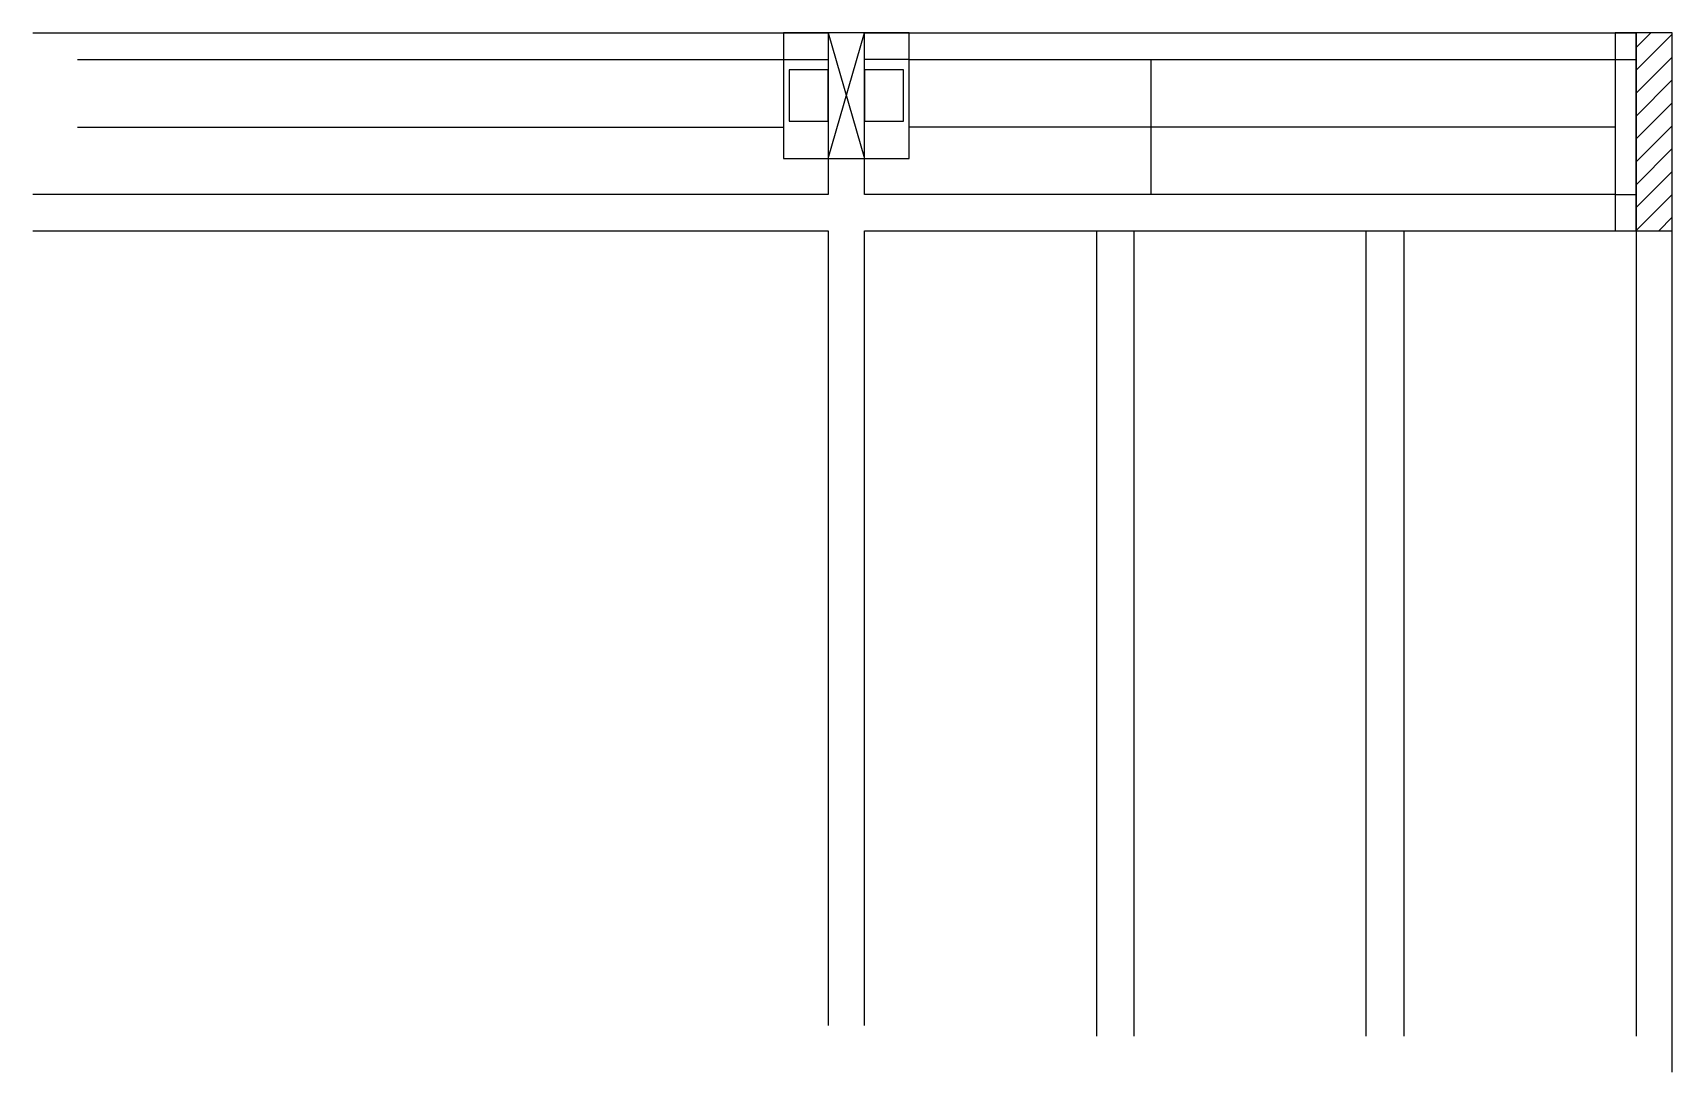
# Model space of a CAD drawing. Header units: metres. Extents: x 6449 to 7311, y 2678 to 3224.
import ezdxf

# ---------------------------------------------------------------- set-up
doc = ezdxf.new("R2010")
doc.units = ezdxf.units.M
for name, color, linetype in [('1', 7, 'Continuous'), ('3', 7, 'Continuous'), ('7', 7, 'Continuous'), ('Painéis', 7, 'Continuous')]:
    doc.layers.add(name, color=color, linetype=linetype)

msp = doc.modelspace()

# ---------------------------------------------------------------- linework, layer by layer
at = {"layer": '1', "color": 7, "lineweight": 25}
for p, q in [((6867.16, 3158.17), (6886.16, 3224.17)), ((6867.16, 3224.17), (6886.16, 3158.17))]:
    msp.add_line(p, q, dxfattribs=at)
at = {"layer": '3', "color": 7, "lineweight": 25}
for p, q in [((6449.16, 3224.17), (6867.16, 3224.17)), ((6886.16, 3224.17), (7291.66, 3224.17)), ((7291.66, 3216.47), (7299.35, 3224.17)), ((7291.66, 3204.45), (7310.66, 3223.45)), ((6472.66, 3210.17), (6843.66, 3210.17)), ((6843.66, 3210.17), (6867.16, 3210.17)), ((6909.66, 3210.17), (6886.16, 3210.17)), ((6909.66, 3210.17), (7280.66, 3210.17)), ((7280.66, 3210.17), (7291.66, 3210.17)), ((7291.66, 3192.43), (7310.66, 3211.43)), ((7291.66, 3180.4), (7310.66, 3199.4)), ((7291.66, 3168.38), (7310.66, 3187.38)), ((7291.66, 3156.36), (7310.66, 3175.36)), ((7291.66, 3144.34), (7310.66, 3163.34)), ((7291.66, 3132.32), (7310.66, 3151.32)), ((7280.66, 3139.17), (7291.66, 3139.17)), ((7291.66, 3120.3), (7310.66, 3139.3)), ((7303.54, 3120.17), (7310.66, 3127.28))]:
    msp.add_line(p, q, dxfattribs=at)
for points in [[(6843.66, 3158.17), (6909.66, 3158.17), (6909.66, 3224.17), (6843.66, 3224.17), (6843.66, 3158.17)], [(6867.16, 3158.17), (6867.16, 3139.17)], [(6886.16, 3139.17), (6886.16, 3158.17)], [(6867.16, 3139.17), (6449.16, 3139.17)], [(7280.66, 3139.17), (6886.16, 3139.17)], [(6449.16, 3120.17), (6867.16, 3120.17)], [(6867.16, 3120.17), (6867.16, 2702.67)], [(6886.16, 3120.17), (7280.66, 3120.17)], [(6886.16, 2702.67), (6886.16, 3120.17)], [(7291.66, 3120.17), (7291.66, 2697.17)], [(7291.66, 3120.17), (7291.66, 2758.17)], [(7310.66, 2678.17), (7310.66, 3120.17)]]:
    msp.add_lwpolyline(points, dxfattribs=at)
at = {"layer": '7', "color": 7, "lineweight": 25}
for points in [[(6867.16, 3158.17), (6886.16, 3158.17), (6886.16, 3224.17), (6867.16, 3224.17), (6867.16, 3158.17)], [(7291.66, 3224.17), (7280.66, 3224.17), (7280.66, 3120.17), (7291.66, 3120.17), (7291.66, 3224.17)], [(7291.66, 3120.17), (7310.66, 3120.17), (7310.66, 3224.17), (7291.66, 3224.17), (7291.66, 3120.17)], [(6867.16, 3204.67), (6846.66, 3204.67), (6846.66, 3177.67), (6867.16, 3177.67), (6867.16, 3204.67)], [(6906.66, 3204.67), (6886.16, 3204.67), (6886.16, 3177.67), (6906.66, 3177.67), (6906.66, 3204.67)]]:
    msp.add_lwpolyline(points, dxfattribs=at)
at = {"layer": 'Painéis', "color": 7, "lineweight": 25}
for p, q in [((7036.66, 3210.17), (7036.66, 3139.17)), ((6472.66, 3174.67), (6843.66, 3174.67)), ((7280.66, 3174.67), (6909.66, 3174.67)), ((7008.16, 3120.17), (7008.16, 2697.17)), ((7027.66, 3120.17), (7027.66, 2697.17)), ((7149.66, 3120.17), (7149.66, 2697.17)), ((7169.66, 3120.17), (7169.66, 2697.17))]:
    msp.add_line(p, q, dxfattribs=at)

doc.saveas('drawing.dxf')
